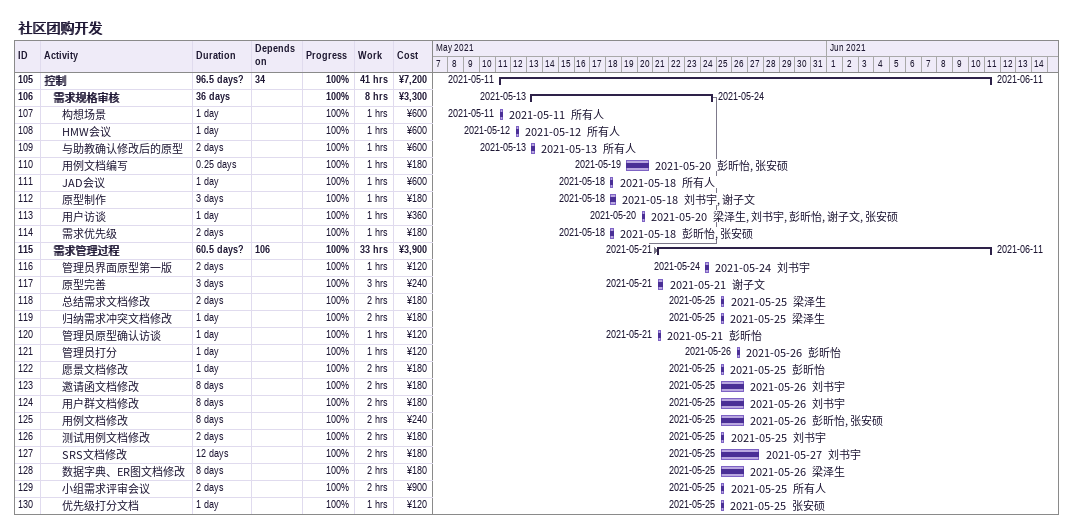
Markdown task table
社区团购开发

| ID | Level | Task | Duration | Start | Finish | Predecessors | Resources | % complete | Work (h) | Cost (¥) |
|---|---|---|---|---|---|---|---|---|---|---|
| 105 | 1 | **控制** | 96.5d? | 2021-05-11 | 2021-06-11 | 34 |  | 100 | 41 | 7200 |
| 106 | 2 | **需求规格审核** | 36d | 2021-05-13 | 2021-05-24 |  |  | 100 | 8 | 3300 |
| 107 | 3 | 构想场景 | 1d | 2021-05-11 | 2021-05-11 |  | 所有人 | 100 | 1 | 600 |
| 108 | 3 | HMW会议 | 1d | 2021-05-12 | 2021-05-12 |  | 所有人 | 100 | 1 | 600 |
| 109 | 3 | 与助教确认修改后的原型 | 2d | 2021-05-13 | 2021-05-13 |  | 所有人 | 100 | 1 | 600 |
| 110 | 3 | 用例文档编写 | 0.25d | 2021-05-19 | 2021-05-20 |  | 彭昕怡, 张安硕 | 100 | 1 | 180 |
| 111 | 3 | JAD会议 | 1d | 2021-05-18 | 2021-05-18 |  | 所有人 | 100 | 1 | 600 |
| 112 | 3 | 原型制作 | 3d | 2021-05-18 | 2021-05-18 |  | 刘书宇, 谢子文 | 100 | 1 | 180 |
| 113 | 3 | 用户访谈 | 1d | 2021-05-20 | 2021-05-20 |  | 梁泽生, 刘书宇, 彭昕怡, 谢子文, 张安硕 | 100 | 1 | 360 |
| 114 | 3 | 需求优先级 | 2d | 2021-05-18 | 2021-05-18 |  | 彭昕怡, 张安硕 | 100 | 1 | 180 |
| 115 | 2 | **需求管理过程** | 60.5d? | 2021-05-21 | 2021-06-11 | 106 |  | 100 | 33 | 3900 |
| 116 | 3 | 管理员界面原型第一版 | 2d | 2021-05-24 | 2021-05-24 |  | 刘书宇 | 100 | 1 | 120 |
| 117 | 3 | 原型完善 | 3d | 2021-05-21 | 2021-05-21 |  | 谢子文 | 100 | 3 | 240 |
| 118 | 3 | 总结需求文档修改 | 2d | 2021-05-25 | 2021-05-25 |  | 梁泽生 | 100 | 2 | 180 |
| 119 | 3 | 归纳需求冲突文档修改 | 1d | 2021-05-25 | 2021-05-25 |  | 梁泽生 | 100 | 2 | 180 |
| 120 | 3 | 管理员原型确认访谈 | 1d | 2021-05-21 | 2021-05-21 |  | 彭昕怡 | 100 | 1 | 120 |
| 121 | 3 | 管理员打分 | 1d | 2021-05-26 | 2021-05-26 |  | 彭昕怡 | 100 | 1 | 120 |
| 122 | 3 | 愿景文档修改 | 1d | 2021-05-25 | 2021-05-25 |  | 彭昕怡 | 100 | 2 | 180 |
| 123 | 3 | 邀请函文档修改 | 8d | 2021-05-25 | 2021-05-26 |  | 刘书宇 | 100 | 2 | 180 |
| 124 | 3 | 用户群文档修改 | 8d | 2021-05-25 | 2021-05-26 |  | 刘书宇 | 100 | 2 | 180 |
| 125 | 3 | 用例文档修改 | 8d | 2021-05-25 | 2021-05-26 |  | 彭昕怡, 张安硕 | 100 | 2 | 240 |
| 126 | 3 | 测试用例文档修改 | 2d | 2021-05-25 | 2021-05-25 |  | 刘书宇 | 100 | 2 | 180 |
| 127 | 3 | SRS文档修改 | 12d | 2021-05-25 | 2021-05-27 |  | 刘书宇 | 100 | 2 | 180 |
| 128 | 3 | 数据字典、ER图文档修改 | 8d | 2021-05-25 | 2021-05-26 |  | 梁泽生 | 100 | 2 | 180 |
| 129 | 3 | 小组需求评审会议 | 2d | 2021-05-25 | 2021-05-25 |  | 所有人 | 100 | 2 | 900 |
| 130 | 3 | 优先级打分文档 | 1d | 2021-05-25 | 2021-05-25 |  | 张安硕 | 100 | 1 | 120 |
